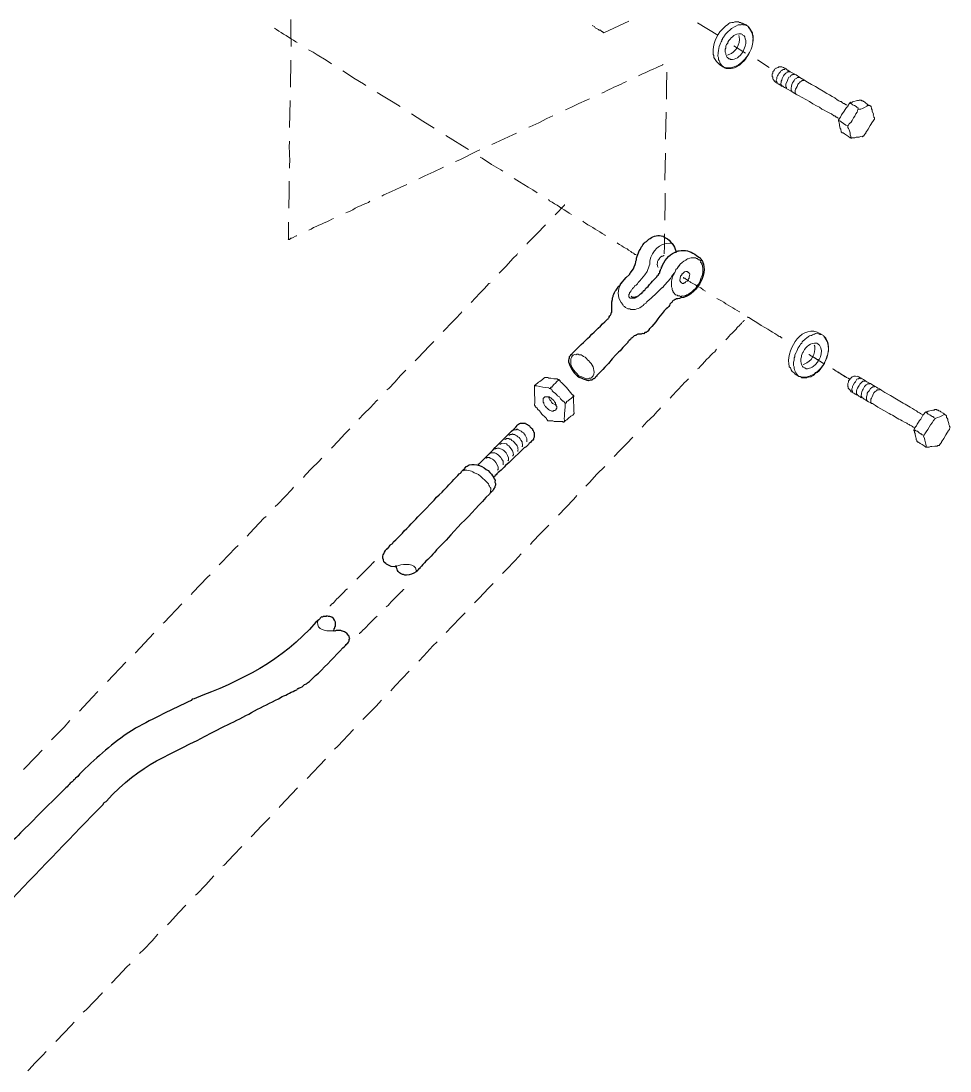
# Model space of a CAD drawing. Extents: x 0 to 563, y 0 to 205.
# Drawn here: x 496.52 to 536.29, y 49.14 to 94.07 of the extents above; entities that cross this region are included whole.
import ezdxf

# ---------------------------------------------------------------- set-up
doc = ezdxf.new("R2010")
doc.units = 0
doc.header["$LTSCALE"] = 0.3
doc.header["$MEASUREMENT"] = 0
doc.layers.add('1', color=1, linetype='CONTINUOUS')

msp = doc.modelspace()

# ---------------------------------------------------------------- linework, layer by layer
at = {"layer": '1', "color": 41, "lineweight": 13}
for points in [[(508.083, 92.977), (508.085, 93.079), (508.068, 93.541), (508.078, 94.131)], [(522.54, 94.06), (521.48, 93.566)], [(525.488, 93.984), (526.351, 93.456)], [(526.868, 93.678), (526.92, 93.728), (526.946, 93.753), (527.101, 93.828), (527.127, 93.853), (527.231, 93.902), (527.359, 93.9), (527.411, 93.925), (527.436, 93.899), (527.513, 93.897), (527.564, 93.871), (527.589, 93.87), (527.64, 93.844), (527.665, 93.818), (527.69, 93.792), (527.716, 93.766)], [(507.455, 93.706), (507.379, 93.758)], [(521.48, 93.566), (521.455, 93.566), (521.455, 93.592), (521.43, 93.592), (521.404, 93.618), (521.379, 93.619), (521.354, 93.645), (521.328, 93.671), (521.277, 93.672), (521.252, 93.698), (521.099, 93.777), (521.075, 93.829), (520.998, 93.856), (520.973, 93.882)], [(527.25, 93.517), (527.352, 93.516), (527.403, 93.489), (527.428, 93.463), (527.479, 93.436), (527.504, 93.385)], [(527.84, 93.558), (527.839, 93.481), (527.864, 93.43), (527.859, 93.148), (527.832, 93.097), (527.83, 92.994)], [(508.343, 93.152), (508.292, 93.178)], [(526.447, 93.07), (526.473, 93.12), (526.5, 93.171), (526.527, 93.222), (526.527, 93.273), (526.553, 93.273), (526.554, 93.324)], [(526.897, 92.421), (526.872, 92.447), (526.821, 92.448), (526.77, 92.5), (526.745, 92.526), (526.721, 92.578), (526.696, 92.629), (526.697, 92.681), (526.672, 92.732), (526.674, 92.86), (526.701, 92.911), (526.702, 92.988), (526.729, 93.065), (526.781, 93.115), (526.782, 93.166)], [(527.036, 93.008), (527.543, 92.692)], [(527.248, 93.44), (527.273, 93.389)], [(509.814, 92.229), (509.586, 92.386), (509.206, 92.624), (509.028, 92.729), (508.825, 92.836)], [(526.814, 92.037), (526.711, 92.039), (526.686, 92.065), (526.635, 92.066), (526.61, 92.092), (526.584, 92.118), (526.534, 92.145), (526.508, 92.171), (526.484, 92.223), (526.458, 92.249), (526.433, 92.275), (526.434, 92.326), (526.409, 92.378), (526.384, 92.404), (526.386, 92.506), (526.361, 92.558), (526.364, 92.712)], [(526.824, 92.627), (526.772, 92.602)], [(527.469, 92.847), (527.442, 92.77), (527.415, 92.719)], [(508.053, 91.233), (508.073, 92.387)], [(523.996, 92.214), (523.995, 92.189), (523.944, 92.164)], [(527.278, 92.183), (527.252, 92.158), (527.2, 92.133), (527.148, 92.109), (527.097, 92.084), (527.071, 92.059)], [(527.513, 92.436), (527.383, 92.31)], [(528.051, 92.401), (528.558, 92.084)], [(511.286, 91.306), (511.185, 91.384), (510.778, 91.622), (510.373, 91.886), (510.297, 91.938)], [(523.013, 91.744), (522.962, 91.719)], [(524.169, 91.852), (524.17, 91.878)], [(529.707, 91.757), (529.453, 91.889), (529.427, 91.915), (529.377, 91.942), (529.351, 91.968), (529.326, 91.968), (529.301, 91.994), (529.275, 92.021), (529.25, 92.021), (529.225, 92.047), (529.199, 92.047), (529.174, 92.074), (529.148, 92.074), (529.097, 92.101), (528.969, 92.103), (528.943, 92.078), (528.917, 92.078), (528.866, 92.053), (528.84, 92.054), (528.814, 92.028), (528.788, 92.003), (528.787, 91.978), (528.735, 91.927), (528.709, 91.902), (528.708, 91.825), (528.682, 91.8), (528.68, 91.697), (528.705, 91.671), (528.704, 91.594), (528.729, 91.568), (528.754, 91.542), (528.779, 91.491), (528.804, 91.464), (528.829, 91.438), (528.88, 91.412), (528.931, 91.385), (528.956, 91.359), (528.982, 91.359), (529.007, 91.333), (529.033, 91.332), (529.058, 91.306), (529.083, 91.28), (529.134, 91.279), (529.16, 91.253), (529.21, 91.227), (529.236, 91.201), (529.337, 91.148)], [(529.224, 91.996), (529.147, 91.997), (529.121, 91.972), (529.095, 91.947), (529.043, 91.922), (529.016, 91.871), (528.964, 91.821), (528.938, 91.77), (528.911, 91.719), (528.885, 91.668), (528.883, 91.591), (528.857, 91.54), (528.856, 91.489), (528.881, 91.463), (528.881, 91.437), (528.906, 91.411)], [(529.427, 91.89), (529.324, 91.891), (529.324, 91.866), (529.272, 91.841), (529.246, 91.816), (529.194, 91.765), (529.168, 91.715), (529.141, 91.664), (529.114, 91.613), (529.088, 91.537), (529.061, 91.486), (529.058, 91.332), (529.084, 91.331), (529.084, 91.306), (529.109, 91.305)], [(529.63, 91.784), (529.553, 91.785), (529.553, 91.759), (529.527, 91.76), (529.476, 91.735), (529.449, 91.684), (529.397, 91.659), (529.371, 91.609), (529.344, 91.558), (529.317, 91.481), (529.264, 91.38), (529.262, 91.251), (529.287, 91.225), (529.287, 91.2), (529.312, 91.199)], [(522.444, 91.472), (522.315, 91.423)], [(530.036, 91.52), (529.959, 91.521), (529.933, 91.496), (529.881, 91.471), (529.855, 91.421), (529.803, 91.396), (529.777, 91.345), (529.75, 91.269)], [(512.758, 90.408), (512.453, 90.593), (512.022, 90.857), (511.768, 91.015)], [(521.488, 91.027), (521.384, 90.977)], [(524.15, 90.724), (524.152, 90.852)], [(529.668, 91.014), (529.667, 90.962), (529.693, 90.962), (529.693, 90.936), (529.718, 90.91)], [(531.864, 90.463), (531.839, 90.489), (531.813, 90.489), (531.763, 90.541), (531.737, 90.542), (531.687, 90.568), (531.661, 90.594), (531.636, 90.621), (531.585, 90.621), (531.534, 90.648), (531.458, 90.701), (531.357, 90.779), (531.255, 90.832), (531.128, 90.911), (531.027, 90.964)], [(508.024, 89.516), (508.044, 90.669)], [(520.867, 90.73), (520.738, 90.681), (520.402, 90.533), (520.092, 90.384), (519.833, 90.26)], [(530.582, 90.434), (530.709, 90.38), (530.81, 90.301), (530.912, 90.248), (531.013, 90.195), (531.115, 90.142), (531.217, 90.089), (531.242, 90.063), (531.293, 90.037), (531.318, 90.011), (531.369, 90.01), (531.394, 89.984), (531.42, 89.957), (531.445, 89.957), (531.47, 89.931), (531.496, 89.931), (531.521, 89.904)], [(531.716, 89.286), (531.664, 89.286), (531.665, 89.312), (531.639, 89.313), (531.64, 89.364), (531.615, 89.39), (531.616, 89.441), (531.591, 89.467), (531.567, 89.596), (531.568, 89.647), (531.543, 89.699), (531.544, 89.725), (531.519, 89.776), (531.52, 89.853), (531.546, 89.853), (531.546, 89.878), (531.573, 89.904), (531.573, 89.929), (531.599, 89.954), (531.625, 89.98), (531.652, 90.056), (531.757, 90.208), (531.81, 90.284), (531.863, 90.36), (531.915, 90.411), (531.915, 90.436), (531.942, 90.487), (531.968, 90.512), (531.994, 90.537), (531.994, 90.563), (532.02, 90.563), (532.046, 90.588), (532.097, 90.587), (532.123, 90.612), (532.329, 90.66), (532.381, 90.659), (532.407, 90.684), (532.509, 90.682), (532.509, 90.657), (532.56, 90.656), (532.585, 90.63), (532.636, 90.603), (532.661, 90.577), (532.763, 90.498), (532.813, 90.472), (532.839, 90.472), (532.864, 90.445), (532.889, 90.419), (532.915, 90.419), (532.915, 90.393), (532.939, 90.342), (532.939, 90.316), (532.964, 90.264), (532.963, 90.213), (533.012, 90.084), (533.011, 90.033), (533.036, 89.981), (533.035, 89.955), (533.06, 89.929), (533.06, 89.878), (533.059, 89.852), (533.033, 89.853), (533.033, 89.827), (533.007, 89.802), (533.006, 89.776), (532.98, 89.751), (532.875, 89.599), (532.796, 89.446), (532.69, 89.294), (532.69, 89.269), (532.664, 89.244), (532.638, 89.218), (532.637, 89.193), (532.611, 89.168), (532.611, 89.142), (532.56, 89.143), (532.533, 89.118), (532.457, 89.119), (532.405, 89.094), (532.277, 89.096), (532.225, 89.072), (532.097, 89.074), (532.071, 89.049), (532.045, 89.049), (532.045, 89.075), (532.02, 89.075)], [(532.839, 90.472), (532.813, 90.446), (532.762, 90.447), (532.736, 90.422), (532.632, 90.373), (532.554, 90.323), (532.477, 90.298), (532.426, 90.299), (532.348, 90.275), (532.321, 90.173), (532.268, 90.097), (532.215, 89.995), (532.163, 89.919), (532.11, 89.817), (532.057, 89.741), (531.979, 89.666), (531.926, 89.564), (531.925, 89.513), (531.95, 89.461), (531.974, 89.409), (531.999, 89.332), (532.023, 89.28), (532.022, 89.203), (532.046, 89.126), (532.045, 89.049)], [(532.375, 90.326), (532.35, 90.352), (532.324, 90.352), (532.299, 90.378), (532.274, 90.404), (532.198, 90.457), (532.121, 90.484), (532.096, 90.51), (532.071, 90.536), (532.045, 90.537), (532.02, 90.563), (531.994, 90.563)], [(514.204, 89.486), (513.721, 89.776), (513.24, 90.092)], [(519.29, 90.013), (519.032, 89.89), (518.695, 89.716), (518.308, 89.543), (518.256, 89.518)], [(524.12, 89.007), (524.14, 90.16)], [(531.571, 89.801), (531.545, 89.801)], [(531.926, 89.564), (531.901, 89.59)], [(515.675, 88.563), (515.421, 88.721), (515.016, 88.984), (514.711, 89.169)], [(517.739, 89.271), (517.584, 89.196), (516.834, 88.85), (516.679, 88.776)], [(508.012, 88.849), (508.013, 88.926)], [(516.162, 88.554), (516.059, 88.505), (515.309, 88.133), (515.128, 88.059)], [(517.147, 87.64), (517.071, 87.692), (516.664, 87.93), (516.259, 88.194), (516.183, 88.246)], [(524.09, 87.263), (524.11, 88.417)], [(508.019, 87.772), (508.022, 87.926)], [(514.611, 87.812), (514.559, 87.787), (514.197, 87.614), (513.809, 87.441), (513.551, 87.317)], [(508.008, 87.105), (508.009, 87.208)], [(518.618, 86.717), (518.441, 86.848), (518.237, 86.954), (517.857, 87.191), (517.628, 87.324)], [(513.033, 87.07), (512.749, 86.946), (512.387, 86.773), (512.051, 86.625), (511.973, 86.575)], [(511.457, 86.353), (511.405, 86.303)], [(524.103, 86.519), (524.106, 86.699)], [(507.989, 86.054), (507.99, 86.105)], [(510.5, 85.882), (510.422, 85.858)], [(519.397, 85.78), (519.449, 85.83)], [(519.788, 86.184), (519.789, 86.209)], [(507.979, 85.439), (507.979, 85.464)], [(509.905, 85.611), (509.828, 85.586)], [(520.597, 85.477), (520.572, 85.503)], [(524.086, 85.545), (524.088, 85.699)], [(508.949, 85.166), (508.845, 85.116)], [(518.927, 85.301), (518.979, 85.351)], [(521.535, 84.871), (521.536, 84.897), (521.409, 84.976)], [(524.074, 84.878), (524.076, 84.955)], [(508.328, 84.869), (508.302, 84.869), (508.147, 84.795), (508.121, 84.77), (508.07, 84.77), (508.018, 84.72), (507.966, 84.721), (507.967, 84.747)], [(518.195, 84.518), (518.196, 84.544)], [(522.855, 84.079), (522.804, 84.08), (522.779, 84.106), (522.753, 84.132), (522.728, 84.132), (522.677, 84.159), (522.627, 84.211), (522.525, 84.264), (522.475, 84.316), (522.398, 84.343), (522.322, 84.396), (522.246, 84.448), (522.144, 84.502), (522.068, 84.554), (522.043, 84.58)], [(524.402, 84.539), (524.351, 84.566), (524.3, 84.567)], [(516.994, 83.283), (517.281, 83.56), (517.595, 83.913), (517.751, 84.065), (517.778, 84.115)], [(524.06, 84.032), (524.034, 84.033), (524.008, 84.008), (523.957, 84.009), (523.904, 83.958), (523.878, 83.933), (523.852, 83.908), (523.826, 83.857), (523.8, 83.832), (523.773, 83.781), (523.772, 83.704), (523.745, 83.653), (523.771, 83.627), (523.77, 83.576), (523.794, 83.524)], [(524.061, 84.109), (524.061, 84.135)], [(523.44, 83.812), (523.438, 83.659)], [(523.33, 83.353), (523.225, 83.201)], [(525.048, 83.349), (525.073, 83.323), (525.099, 83.322), (525.098, 83.296), (525.124, 83.296), (525.124, 83.27), (525.149, 83.244), (525.147, 83.167), (525.121, 83.117), (525.12, 83.065), (525.094, 83.04), (525.093, 83.014), (525.067, 82.964), (525.041, 82.938), (525.015, 82.939), (524.989, 82.914), (524.963, 82.888), (524.937, 82.863), (524.911, 82.864), (524.885, 82.839), (524.834, 82.839), (524.809, 82.865), (524.783, 82.866), (524.784, 82.892), (524.758, 82.892), (524.758, 82.918), (524.733, 82.944), (524.735, 83.072), (524.762, 83.123), (524.762, 83.148), (524.789, 83.174), (524.789, 83.199), (524.815, 83.199), (524.815, 83.25), (524.841, 83.25)], [(515.793, 82.021), (516.159, 82.425), (516.367, 82.627), (516.55, 82.829), (516.602, 82.853)], [(522.244, 82.858), (522.192, 82.808), (522.165, 82.732)], [(522.937, 82.872), (522.91, 82.821), (522.858, 82.771), (522.806, 82.746), (522.806, 82.721), (522.78, 82.721), (522.754, 82.67), (522.702, 82.62), (522.675, 82.569), (522.649, 82.544), (522.623, 82.493), (522.596, 82.468), (522.57, 82.443), (522.57, 82.391), (522.543, 82.366), (522.542, 82.264), (522.567, 82.237), (522.592, 82.211), (522.797, 82.208), (522.849, 82.233), (522.901, 82.257)], [(524.941, 83.068), (524.889, 83.069), (524.89, 83.095), (524.864, 83.095)], [(525.829, 82.514), (525.727, 82.568), (525.626, 82.646), (525.498, 82.7), (525.397, 82.778), (525.194, 82.884), (525.169, 82.911), (525.118, 82.937), (525.093, 82.963)], [(526.514, 82.092), (526.31, 82.198)], [(514.592, 80.785), (514.696, 80.886), (514.905, 81.113), (515.14, 81.34), (515.349, 81.567), (515.401, 81.618)], [(527.3, 81.617), (527.275, 81.618)], [(526.69, 80.422), (526.768, 80.498), (526.821, 80.574), (526.899, 80.65), (526.951, 80.7), (527.134, 80.876), (527.186, 80.952), (527.291, 81.053), (527.317, 81.078), (527.369, 81.129), (527.395, 81.179), (527.447, 81.204), (527.474, 81.255), (527.499, 81.255)], [(530.021, 78.8), (529.945, 78.802), (529.919, 78.828), (529.868, 78.854), (529.843, 78.855), (529.792, 78.881), (529.767, 78.907), (529.742, 78.959), (529.692, 79.011), (529.667, 79.063), (529.667, 79.089), (529.643, 79.14), (529.618, 79.192), (529.619, 79.269), (529.594, 79.321), (529.597, 79.475), (529.624, 79.551), (529.626, 79.654), (529.652, 79.704), (529.654, 79.781), (529.707, 79.883), (529.733, 79.934), (529.76, 80.01), (529.761, 80.036), (529.786, 80.035), (529.787, 80.087), (529.839, 80.137), (529.866, 80.188), (529.892, 80.239), (529.945, 80.289), (529.971, 80.34), (530.023, 80.39), (530.049, 80.416), (530.101, 80.466), (530.153, 80.491), (530.231, 80.566), (530.283, 80.591), (530.335, 80.616), (530.361, 80.615), (530.412, 80.64), (530.464, 80.665), (530.49, 80.664), (530.541, 80.689), (530.67, 80.687), (530.72, 80.66), (530.797, 80.659), (530.822, 80.633), (530.873, 80.606), (530.898, 80.58), (530.924, 80.554)], [(530.746, 80.686), (530.772, 80.66), (530.822, 80.633), (530.873, 80.606), (530.898, 80.58), (530.948, 80.503)], [(513.39, 79.524), (513.521, 79.65), (513.991, 80.155), (514.2, 80.356)], [(526.22, 79.918), (526.298, 80.019)], [(530.482, 80.203), (530.506, 80.151)], [(530.586, 80.278), (530.636, 80.252), (530.662, 80.225), (530.712, 80.199)], [(520.06, 79.614), (520.086, 79.665), (520.087, 79.69), (520.139, 79.741), (520.165, 79.766), (520.216, 79.791), (520.268, 79.79), (520.319, 79.814), (520.371, 79.813), (520.422, 79.787), (520.499, 79.786), (520.549, 79.759), (520.6, 79.707), (520.676, 79.68), (520.727, 79.628), (520.777, 79.576), (520.827, 79.524), (520.878, 79.471)], [(529.934, 79.699), (529.935, 79.751), (529.989, 79.904), (530.015, 79.903), (530.015, 79.929)], [(530.244, 79.797), (530.269, 79.796)], [(530.32, 79.77), (530.32, 79.744), (530.346, 79.744)], [(531.066, 79.859), (531.065, 79.808), (531.038, 79.757)], [(512.189, 78.288), (512.267, 78.338), (512.528, 78.615), (512.764, 78.894), (512.999, 79.12)], [(525.489, 79.186), (525.541, 79.211)], [(530.746, 79.198), (530.616, 79.072), (530.538, 79.022), (530.486, 78.972), (530.408, 78.922), (530.331, 78.898), (530.279, 78.873), (530.124, 78.824), (529.971, 78.827), (529.894, 78.854), (529.817, 78.855), (529.741, 78.908), (529.665, 78.96), (529.615, 79.013), (529.539, 79.065), (529.489, 79.143), (529.464, 79.22), (529.414, 79.273), (529.415, 79.324), (529.39, 79.375), (529.391, 79.401)], [(530.004, 79.262), (529.979, 79.288), (529.954, 79.34)], [(530.057, 79.39), (530.006, 79.365)], [(530.44, 79.28), (530.388, 79.256), (530.337, 79.231), (530.285, 79.206)], [(530.726, 79.506), (530.777, 79.48)], [(530.853, 79.427), (530.929, 79.4)], [(531.259, 79.189), (531.31, 79.163)], [(531.411, 79.084), (531.488, 79.057)], [(519.531, 78.7), (519.557, 78.725)], [(521.021, 78.879), (520.995, 78.854), (520.943, 78.803), (520.917, 78.778), (520.866, 78.779), (520.814, 78.754), (520.712, 78.756), (520.661, 78.783), (520.584, 78.81), (520.533, 78.836), (520.457, 78.863), (520.406, 78.89), (520.305, 78.994), (520.28, 79.02), (520.255, 79.046)], [(524.993, 78.657), (525.097, 78.757)], [(530.512, 78.971), (530.485, 78.921), (530.433, 78.896), (530.382, 78.871), (530.33, 78.846), (530.304, 78.847)], [(531.767, 78.873), (531.792, 78.847)], [(532.177, 78.866), (532.125, 78.841), (532.099, 78.841), (532.073, 78.816), (532.047, 78.791), (532.021, 78.766), (531.995, 78.741), (531.995, 78.715), (531.969, 78.69), (531.942, 78.665), (531.942, 78.613), (531.915, 78.563), (531.913, 78.434), (531.938, 78.408), (531.937, 78.357)], [(531.995, 78.741), (532.02, 78.715)], [(532.457, 78.758), (532.432, 78.784), (532.406, 78.785), (532.38, 78.76), (532.354, 78.76), (532.303, 78.735), (532.25, 78.634), (532.198, 78.583), (532.144, 78.482), (532.118, 78.431), (532.117, 78.38), (532.091, 78.329), (532.089, 78.252), (532.114, 78.226), (532.114, 78.2), (532.139, 78.174)], [(532.66, 78.652), (532.558, 78.654), (532.427, 78.528), (532.401, 78.477), (532.374, 78.426)], [(518.501, 78.461), (518.501, 78.487), (518.527, 78.486)], [(518.501, 78.461), (518.603, 78.459)], [(519.115, 78.373), (519.14, 78.347), (519.191, 78.346), (519.217, 78.32), (519.242, 78.294), (519.267, 78.268), (519.267, 78.243), (519.317, 78.19), (519.393, 78.138), (519.443, 78.086), (519.494, 78.033), (519.57, 77.981), (519.62, 77.903), (519.72, 77.799), (519.746, 77.798), (519.771, 77.772), (519.796, 77.746), (519.822, 77.72), (519.819, 77.592)], [(519.166, 78.347), (519.191, 78.346), (519.192, 78.372), (519.218, 78.397), (519.244, 78.397), (519.27, 78.448)], [(532.063, 78.201), (532.164, 78.148), (532.19, 78.147), (532.19, 78.122), (532.215, 78.121), (532.24, 78.095), (532.266, 78.095), (532.291, 78.069), (532.317, 78.068), (532.368, 78.042), (532.393, 78.016), (532.444, 77.989), (532.469, 77.963)], [(532.864, 78.546), (532.761, 78.548), (532.761, 78.522), (532.709, 78.498), (532.631, 78.422), (532.604, 78.371), (532.578, 78.32), (532.551, 78.269), (532.524, 78.193), (532.498, 78.142), (532.495, 78.014), (532.521, 77.988), (532.52, 77.962), (532.546, 77.962)], [(533.067, 78.414), (532.99, 78.416), (532.937, 78.365), (532.886, 78.341), (532.833, 78.239), (532.781, 78.189), (532.754, 78.138)], [(533.269, 78.283), (533.167, 78.284), (533.166, 78.259), (533.115, 78.234), (533.089, 78.209), (533.036, 78.158), (532.983, 78.057), (532.956, 77.98), (532.93, 77.93), (532.903, 77.879), (532.901, 77.725), (532.926, 77.699), (532.952, 77.698)], [(510.988, 77.026), (511.197, 77.254), (511.484, 77.531), (511.745, 77.808), (511.797, 77.859)], [(519.099, 77.45), (519.049, 77.503), (518.998, 77.529), (518.998, 77.555), (518.973, 77.555), (518.973, 77.581), (518.948, 77.607), (518.923, 77.659), (518.898, 77.685), (518.899, 77.736), (518.874, 77.762), (518.876, 77.916), (518.928, 77.966), (518.954, 77.992), (519.134, 77.988), (519.159, 77.962), (519.21, 77.936), (519.235, 77.91), (519.26, 77.884), (519.311, 77.857), (519.336, 77.831), (519.361, 77.779), (519.411, 77.727), (519.411, 77.676), (519.436, 77.65), (519.435, 77.599), (519.46, 77.572), (519.459, 77.496), (519.433, 77.47), (519.432, 77.445), (519.406, 77.42), (519.38, 77.394), (519.329, 77.395), (519.303, 77.37)], [(519.107, 77.938), (519.133, 77.937), (519.133, 77.912), (519.157, 77.86), (519.208, 77.808), (519.232, 77.756), (519.283, 77.704), (519.385, 77.651), (519.41, 77.625), (519.435, 77.624)], [(524.313, 77.925), (524.392, 78.026)], [(532.293, 78.146), (532.292, 78.094), (532.317, 78.094), (532.317, 78.068), (532.342, 78.068)], [(532.724, 77.882), (532.724, 77.856), (532.749, 77.83)], [(520.199, 77.278), (520.198, 77.252), (520.173, 77.252), (520.172, 77.227), (520.146, 77.202), (520.094, 77.177), (520.068, 77.152), (519.964, 77.076), (519.938, 77.051), (519.886, 77.001), (519.834, 76.976), (519.808, 76.951), (519.808, 76.925), (519.782, 76.926), (519.782, 76.9), (519.731, 76.901), (519.705, 76.927), (519.346, 76.933), (519.296, 76.96), (519.065, 76.964), (519.065, 76.989), (519.04, 77.016), (519.015, 77.042), (519.015, 77.067), (518.99, 77.093), (518.94, 77.145), (518.864, 77.198), (518.813, 77.25), (518.763, 77.328), (518.713, 77.38), (518.638, 77.458), (518.638, 77.484), (518.613, 77.51), (518.587, 77.511), (518.562, 77.537), (518.562, 77.562), (518.537, 77.563), (518.538, 77.614), (518.512, 77.614), (518.512, 77.64)], [(523.112, 76.689), (523.321, 76.916), (523.608, 77.193), (523.739, 77.345), (523.869, 77.471), (523.896, 77.521)], [(532.977, 77.698), (533.104, 77.619), (533.205, 77.54), (533.459, 77.407), (533.688, 77.275)], [(535.098, 77.225), (535.072, 77.251), (535.047, 77.252), (535.047, 77.277), (535.022, 77.278), (534.996, 77.304), (534.971, 77.304)], [(535.175, 77.25), (535.201, 77.275), (535.201, 77.3), (535.227, 77.3), (535.228, 77.326), (535.254, 77.351), (535.331, 77.349), (535.357, 77.375), (535.563, 77.422), (535.614, 77.421), (535.64, 77.447), (535.717, 77.445), (535.742, 77.419), (535.793, 77.418), (535.819, 77.392), (535.869, 77.366), (535.895, 77.34), (535.996, 77.287), (536.047, 77.26), (536.072, 77.234), (536.097, 77.208), (536.123, 77.208), (536.123, 77.182), (536.148, 77.181), (536.147, 77.105), (536.172, 77.078), (536.197, 77.027), (536.196, 76.975), (536.245, 76.846), (536.244, 76.795), (536.269, 76.743), (536.269, 76.718), (536.294, 76.692), (536.293, 76.666), (536.293, 76.64), (536.267, 76.615), (536.266, 76.59), (536.24, 76.564), (536.214, 76.539), (536.214, 76.514), (536.161, 76.438), (536.108, 76.361), (536.029, 76.209), (535.924, 76.057), (535.923, 76.031), (535.871, 75.981), (535.871, 75.955), (535.845, 75.93), (535.844, 75.904), (535.767, 75.906), (535.741, 75.881), (535.639, 75.882), (535.51, 75.859), (535.459, 75.86), (535.407, 75.835), (535.279, 75.837), (535.278, 75.812), (535.279, 75.837), (535.253, 75.838)], [(535.608, 77.088), (535.609, 77.114), (535.583, 77.114), (535.558, 77.14), (535.532, 77.141), (535.481, 77.167), (535.431, 77.22), (535.354, 77.246), (535.279, 77.325), (535.228, 77.326)], [(519.783, 76.977), (519.782, 76.926), (519.756, 76.901)], [(534.247, 76.958), (534.348, 76.905), (534.45, 76.852), (534.475, 76.826), (534.526, 76.799), (534.552, 76.799), (534.577, 76.773), (534.628, 76.746), (534.653, 76.746), (534.679, 76.72), (534.704, 76.719), (534.704, 76.694), (534.729, 76.693), (534.755, 76.667)], [(534.949, 76.048), (534.898, 76.049), (534.898, 76.075), (534.873, 76.075), (534.873, 76.126), (534.848, 76.152), (534.849, 76.204), (534.824, 76.255), (534.801, 76.358), (534.801, 76.41), (534.777, 76.461), (534.778, 76.513), (534.752, 76.539), (534.754, 76.616), (534.779, 76.615), (534.78, 76.641), (534.806, 76.666), (534.806, 76.692), (534.832, 76.717), (534.858, 76.742), (534.885, 76.819), (534.938, 76.895), (534.991, 76.971)], [(536.072, 77.234), (536.047, 77.234)], [(509.812, 75.79), (509.838, 75.815), (510.1, 76.093), (510.387, 76.396), (510.596, 76.623)], [(517.413, 76.351), (517.439, 76.351), (517.465, 76.376), (517.516, 76.375), (517.568, 76.4), (517.593, 76.374), (517.644, 76.373), (517.695, 76.346), (517.746, 76.32), (517.796, 76.268), (517.847, 76.241), (517.897, 76.189), (517.922, 76.137), (517.972, 76.059), (517.971, 76.008), (517.996, 75.956), (517.994, 75.854), (517.969, 75.854)], [(517.596, 76.553), (517.622, 76.553), (517.648, 76.578), (517.725, 76.577), (517.751, 76.602), (517.776, 76.601), (517.802, 76.575), (517.827, 76.575), (517.929, 76.522), (517.979, 76.47), (518.03, 76.443), (518.081, 76.391), (518.105, 76.339), (518.155, 76.261), (518.18, 76.21), (518.177, 76.056)], [(535.159, 76.352), (535.108, 76.353), (535.083, 76.379), (535.058, 76.405), (535.032, 76.406), (534.956, 76.458), (534.906, 76.511), (534.88, 76.511), (534.829, 76.537), (534.804, 76.564), (534.778, 76.564)], [(517.021, 75.948), (517.047, 75.973), (517.073, 75.972), (517.099, 75.998), (517.227, 75.995), (517.304, 75.968), (517.354, 75.916), (517.405, 75.89), (517.455, 75.838)], [(517.23, 76.149), (517.256, 76.174), (517.282, 76.174), (517.308, 76.199), (517.41, 76.197), (517.436, 76.171), (517.487, 76.17), (517.537, 76.118), (517.588, 76.092), (517.739, 75.935), (517.764, 75.884), (517.789, 75.832), (517.787, 75.755), (517.813, 75.729), (517.786, 75.704), (517.786, 75.652)], [(521.911, 75.427), (522.146, 75.68), (522.459, 75.982), (522.72, 76.26)], [(535.255, 75.966), (535.28, 75.889), (535.278, 75.812)], [(516.578, 75.545), (516.605, 75.57), (516.631, 75.595), (516.81, 75.592), (516.861, 75.566), (516.912, 75.539), (516.962, 75.487), (517.063, 75.383), (517.088, 75.331), (517.138, 75.279), (517.163, 75.227), (517.16, 75.073)], [(516.813, 75.746), (516.839, 75.771), (516.89, 75.77), (516.916, 75.796), (516.993, 75.794), (517.146, 75.715), (517.196, 75.688), (517.297, 75.584), (517.322, 75.532), (517.347, 75.48), (517.396, 75.377), (517.394, 75.274), (517.368, 75.249)], [(517.603, 75.502), (517.577, 75.476), (517.577, 75.451)], [(508.611, 74.529), (508.69, 74.63), (508.977, 74.933), (509.264, 75.21), (509.395, 75.361)], [(516.37, 75.343), (516.396, 75.369), (516.447, 75.368), (516.473, 75.393), (516.576, 75.391), (516.601, 75.365), (516.703, 75.312), (516.753, 75.286), (516.804, 75.233), (516.854, 75.181), (516.904, 75.078), (516.953, 74.974), (516.951, 74.872), (516.925, 74.847)], [(515.463, 74.821), (515.489, 74.846), (515.515, 74.845)], [(516.101, 74.656), (516.203, 74.577), (516.303, 74.473), (516.354, 74.446), (516.455, 74.342), (516.48, 74.316), (516.531, 74.264), (516.555, 74.212), (516.58, 74.16), (516.605, 74.108), (516.63, 74.082), (516.627, 73.903), (516.601, 73.878)], [(520.709, 74.166), (520.866, 74.317), (521.179, 74.67), (521.519, 74.998)], [(507.41, 73.293), (507.514, 73.394), (508.115, 74.024), (508.194, 74.126)], [(519.534, 72.929), (519.847, 73.257), (520.187, 73.611), (520.317, 73.762)], [(506.208, 72.031), (506.313, 72.158), (506.914, 72.788), (507.018, 72.864)], [(518.332, 71.668), (518.411, 71.769), (518.776, 72.148), (519.116, 72.501)], [(505.007, 70.795), (505.112, 70.896), (505.712, 71.527), (505.817, 71.628)], [(517.131, 70.432), (517.288, 70.583), (517.679, 70.987), (517.941, 71.264)], [(512.597, 70.741), (512.7, 70.765)], [(513.441, 70.573), (513.465, 70.521)], [(503.806, 69.534), (503.884, 69.61), (504.511, 70.266), (504.615, 70.366)], [(512.81, 69.661), (512.835, 69.66), (512.836, 69.686), (512.862, 69.711), (512.887, 69.71), (512.888, 69.736), (512.913, 69.736), (512.914, 69.761)], [(515.93, 69.171), (516.138, 69.372), (516.531, 69.801), (516.739, 70.003)], [(502.605, 68.298), (502.657, 68.323), (503.414, 69.13)], [(512.157, 69.005), (512.235, 69.055)], [(514.728, 67.909), (514.963, 68.161), (515.355, 68.565), (515.538, 68.741)], [(509.223, 68.389), (509.222, 68.338)], [(511.687, 68.526), (511.765, 68.601)], [(501.403, 67.037), (501.429, 67.036), (502.213, 67.869)], [(509.805, 67.969), (509.882, 67.967)], [(511.009, 67.845), (511.009, 67.871), (511.035, 67.87), (511.061, 67.896), (511.061, 67.921), (511.087, 67.921)], [(513.553, 66.673), (513.762, 66.9), (514.154, 67.329), (514.337, 67.506)], [(500.228, 65.8), (501.012, 66.633)], [(512.351, 65.411), (512.534, 65.613), (513.135, 66.244)], [(499.027, 64.539), (499.575, 65.119), (499.81, 65.372)], [(511.15, 64.175), (511.725, 64.755), (511.96, 65.008)], [(497.825, 63.303), (498.374, 63.858), (498.609, 64.136)], [(509.949, 62.914), (510.079, 63.04), (510.758, 63.746)], [(496.624, 62.042), (497.172, 62.596), (497.433, 62.874)], [(508.773, 61.652), (509.557, 62.485)], [(507.572, 60.416), (507.624, 60.467), (508.356, 61.249)], [(506.371, 59.155), (506.423, 59.205), (506.815, 59.634), (507.18, 59.987)], [(505.169, 57.919), (505.221, 57.944), (505.613, 58.373), (505.979, 58.751)], [(503.994, 56.657), (504.046, 56.707), (504.437, 57.111), (504.777, 57.49)], [(502.792, 55.395), (502.897, 55.496), (503.263, 55.9), (503.576, 56.228)], [(501.591, 54.16), (501.774, 54.336), (502.139, 54.714), (502.375, 54.992)], [(500.39, 52.898), (500.677, 53.201), (501.043, 53.579), (501.199, 53.73)], [(499.189, 51.662), (499.319, 51.763), (499.998, 52.469), (499.998, 52.495)], [(498.013, 50.4), (498.039, 50.426), (498.666, 51.081), (498.797, 51.233)], [(496.811, 49.139), (496.864, 49.189), (497.125, 49.492), (497.438, 49.795), (497.595, 49.972)]]:
    msp.add_lwpolyline(points, dxfattribs=at)
for points in [[(526.181, 92.51), (526.182, 92.587), (526.157, 92.639), (526.158, 92.69, -0.199527), (526.535, 93.709), (526.691, 93.86), (526.769, 93.91), (526.795, 93.935), (526.821, 93.961), (526.873, 93.985), (526.899, 93.985), (526.95, 94.01), (527.027, 94.008), (527.079, 94.033), (527.233, 94.03), (527.284, 94.004), (527.335, 94.003), (527.36, 93.977), (527.411, 93.976), (527.462, 93.95), (527.564, 93.897), (527.589, 93.87), (527.64, 93.844), (527.665, 93.792), (527.715, 93.74)], [(529.859, 91.651), (529.756, 91.653), (529.73, 91.628), (529.704, 91.603), (529.652, 91.578), (529.626, 91.527), (529.599, 91.476), (529.547, 91.426, 0.101187), (529.491, 91.119), (529.49, 91.094), (529.515, 91.067)], [(520.089, 85.794), (519.988, 85.847, 0.016001), (519.151, 86.374), (519.1, 86.426)], [(522.28, 81.935), (522.304, 81.883), (522.355, 81.856), (522.405, 81.804), (522.507, 81.751), (522.584, 81.75), (522.635, 81.723), (522.814, 81.72), (522.892, 81.745), (522.943, 81.769), (523.021, 81.794), (523.073, 81.844), (523.151, 81.894), (523.203, 81.944), (523.281, 81.994), (523.281, 82.02), (523.307, 82.045), (523.333, 82.045), (523.333, 82.07, 0.019943), (523.959, 82.649), (523.984, 82.649), (523.985, 82.675), (524.011, 82.674), (524.063, 82.75), (524.115, 82.801), (524.168, 82.877), (524.22, 82.927), (524.325, 83.053), (524.404, 83.18), (524.509, 83.307), (524.536, 83.383), (524.562, 83.434), (524.614, 83.484), (524.641, 83.535), (524.693, 83.586), (524.719, 83.611)], [(527.63, 81.406), (527.655, 81.38), (527.681, 81.38, -0.017541), (528.214, 81.037), (528.366, 80.958), (528.493, 80.878), (528.62, 80.799), (528.696, 80.747), (528.798, 80.694), (528.874, 80.641), (528.924, 80.615), (528.95, 80.588), (529, 80.562), (529.026, 80.561), (529.051, 80.535), (529.076, 80.509), (529.102, 80.509)], [(518.943, 78.812), (518.969, 78.812), (519.071, 78.81), (519.122, 78.784), (519.199, 78.782), (519.327, 78.754), (519.48, 78.752), (519.506, 78.726), (519.557, 78.725), (519.582, 78.699), (519.607, 78.673), (519.607, 78.647, -0.037158), (520.11, 78.1), (520.136, 78.074), (520.161, 78.073), (520.161, 78.048), (520.186, 78.047), (520.186, 78.022), (520.16, 78.022), (520.16, 77.996), (520.108, 77.946), (520.082, 77.921), (520.004, 77.871), (519.952, 77.82), (519.9, 77.796), (519.874, 77.77), (519.873, 77.745), (519.847, 77.72), (519.822, 77.72)], [(534.768, 77.436), (534.692, 77.489), (534.59, 77.542, -0.017371), (534.006, 77.885), (533.753, 78.043), (533.498, 78.176), (533.372, 78.255), (533.27, 78.334)]]:
    msp.add_lwpolyline(points, format="xyb", dxfattribs=at)
at = {"layer": '1', "color": 41, "lineweight": 25}
for points in [[(521.601, 81.28), (521.627, 81.305), (521.654, 81.33), (521.68, 81.355), (521.706, 81.38), (521.706, 81.406), (521.733, 81.457), (521.759, 81.482), (521.785, 81.533), (521.786, 81.584), (521.812, 81.609), (521.82, 82.045), (521.847, 82.147), (521.849, 82.224), (521.875, 82.275), (521.876, 82.326), (521.902, 82.377), (521.929, 82.454), (521.956, 82.504), (522.008, 82.555), (522.061, 82.631), (522.088, 82.707), (522.166, 82.757), (522.166, 82.783), (522.192, 82.782), (522.192, 82.808), (522.428, 83.086), (522.558, 83.212), (522.584, 83.237), (522.585, 83.263), (522.611, 83.288), (522.689, 83.389), (522.742, 83.465), (522.769, 83.542), (522.822, 83.644), (522.823, 83.695), (522.849, 83.746), (522.85, 83.797), (522.877, 83.848), (522.878, 83.925), (522.905, 84.001), (522.932, 84.078), (522.959, 84.154), (522.986, 84.231), (523.039, 84.307), (523.066, 84.383), (523.118, 84.433), (523.144, 84.484), (523.197, 84.56), (523.249, 84.611), (523.301, 84.635), (523.405, 84.736), (523.457, 84.761)], [(523.997, 84.854), (524.023, 84.854), (524.048, 84.828)], [(524.526, 84.306), (524.55, 84.229), (524.549, 84.152)], [(524.653, 84.227), (524.704, 84.226), (524.781, 84.251)], [(525.444, 84.034), (525.546, 83.955), (525.597, 83.929), (525.596, 83.903), (525.622, 83.903), (525.672, 83.825), (525.696, 83.773)], [(523.736, 83.115), (523.763, 83.166), (523.814, 83.19), (523.815, 83.216), (523.841, 83.267), (523.867, 83.292), (523.868, 83.343), (523.895, 83.394), (523.895, 83.42), (523.922, 83.471), (523.948, 83.496), (523.949, 83.547), (523.974, 83.547), (523.975, 83.598)], [(523.109, 82.433), (523.135, 82.484), (523.161, 82.484), (523.161, 82.509), (523.187, 82.534), (523.213, 82.534), (523.239, 82.559), (523.24, 82.585), (523.266, 82.636), (523.318, 82.66), (523.37, 82.711), (523.423, 82.787), (523.501, 82.862)], [(522.645, 82.287), (522.67, 82.261)], [(524.772, 82.225), (524.72, 82.2), (524.643, 82.176), (524.566, 82.177), (524.54, 82.152), (524.514, 82.153), (524.488, 82.127), (524.437, 82.103), (524.411, 82.077), (524.384, 82.027), (524.358, 82.001), (524.332, 81.976), (524.306, 81.951), (524.279, 81.9), (524.253, 81.849), (524.201, 81.799), (524.148, 81.749)], [(523.442, 80.914), (523.415, 80.889), (523.415, 80.838), (523.389, 80.838), (523.337, 80.788), (523.311, 80.763), (523.285, 80.738), (523.233, 80.739), (523.181, 80.688), (523.13, 80.689), (523.078, 80.664), (522.924, 80.667), (522.873, 80.642), (522.847, 80.617), (522.821, 80.617), (522.769, 80.593), (522.743, 80.567), (522.717, 80.542), (522.691, 80.517), (522.639, 80.492), (522.613, 80.442), (522.561, 80.391), (522.534, 80.366), (522.508, 80.341), (522.508, 80.315)], [(520.01, 79.717), (520.036, 79.742), (520.062, 79.768), (520.063, 79.793), (520.088, 79.793), (520.089, 79.818), (520.114, 79.818), (520.115, 79.844), (520.141, 79.869)], [(521.986, 79.786), (521.829, 79.609), (521.672, 79.406), (521.593, 79.331), (521.515, 79.255), (521.436, 79.154), (521.358, 79.078), (521.306, 79.028), (521.228, 78.952), (521.202, 78.927), (521.176, 78.902), (521.175, 78.876), (521.149, 78.851), (521.123, 78.826), (521.097, 78.826), (521.097, 78.801), (521.071, 78.776), (521.045, 78.75), (521.019, 78.751), (520.967, 78.7), (520.89, 78.702), (520.813, 78.677), (520.761, 78.678)], [(518.037, 76.853), (518.114, 76.852), (518.139, 76.826), (518.19, 76.799), (518.216, 76.799), (518.241, 76.773), (518.292, 76.746), (518.317, 76.695), (518.342, 76.669), (518.367, 76.642), (518.418, 76.616), (518.417, 76.565), (518.442, 76.539), (518.467, 76.487), (518.492, 76.461), (518.488, 76.256), (518.462, 76.205), (518.461, 76.179), (518.435, 76.128), (518.383, 76.104), (518.383, 76.078), (518.357, 76.078), (518.331, 76.028), (518.279, 76.003), (518.252, 75.952), (518.2, 75.902), (518.148, 75.851), (518.07, 75.801), (517.418, 75.171), (517.262, 75.046), (517.21, 74.97), (517.079, 74.844), (517.001, 74.794), (516.949, 74.744), (516.897, 74.693), (516.871, 74.642), (516.819, 74.618), (516.792, 74.567), (516.767, 74.567), (516.766, 74.542), (516.741, 74.542)], [(517.727, 76.705), (517.727, 76.73), (517.753, 76.73), (517.753, 76.756), (517.779, 76.781)], [(516.083, 75.066), (516.109, 75.092), (516.109, 75.117), (516.135, 75.117)], [(516.439, 74.881), (516.515, 74.828), (516.59, 74.75), (516.666, 74.672)], [(516.815, 74.413), (516.814, 74.336), (516.839, 74.284), (516.837, 74.207), (516.811, 74.156), (516.81, 74.105), (516.784, 74.08), (516.757, 74.029), (516.731, 74.004), (516.705, 73.953), (516.679, 73.953), (516.679, 73.928), (516.653, 73.928), (516.653, 73.902), (516.627, 73.877), (516.601, 73.878), (516.6, 73.852), (516.574, 73.827)], [(515.373, 72.565), (514.929, 72.086), (514.72, 71.859), (514.615, 71.732)], [(512.122, 71.416), (512.148, 71.441), (512.174, 71.467), (512.2, 71.466), (512.2, 71.492), (512.252, 71.542), (512.278, 71.567), (512.279, 71.593), (512.304, 71.593), (512.331, 71.643), (512.357, 71.669), (512.409, 71.693), (512.435, 71.719), (512.461, 71.769), (512.487, 71.795), (512.566, 71.87), (512.748, 72.047), (512.852, 72.147), (512.931, 72.249)], [(514.014, 71.101), (513.936, 71.026), (513.858, 70.95)], [(513.027, 70.349), (512.95, 70.35), (512.899, 70.377), (512.848, 70.378), (512.822, 70.404), (512.771, 70.431), (512.721, 70.457), (512.695, 70.483), (512.67, 70.509), (512.646, 70.561), (512.621, 70.613), (512.596, 70.664), (512.597, 70.741), (512.572, 70.742), (512.52, 70.717), (512.366, 70.72), (512.163, 70.826), (512.138, 70.852), (512.087, 70.904), (512.062, 70.93)], [(513.596, 70.673), (513.596, 70.647), (513.57, 70.622), (513.544, 70.622), (513.544, 70.597), (513.518, 70.571), (513.492, 70.572), (513.492, 70.546), (513.439, 70.496)], [(509.739, 68.585), (509.688, 68.586), (509.611, 68.613), (509.585, 68.588), (509.457, 68.59), (509.431, 68.565), (509.38, 68.566), (509.275, 68.439), (509.145, 68.339)], [(510.306, 67.242), (510.358, 67.292), (510.41, 67.343), (510.437, 67.393), (510.488, 67.418), (510.489, 67.444), (510.514, 67.443), (510.541, 67.494), (510.567, 67.545), (510.568, 67.596), (510.595, 67.647), (510.57, 67.699), (510.571, 67.75), (510.546, 67.776), (510.495, 67.828), (510.471, 67.88), (510.42, 67.907), (510.369, 67.933), (510.293, 67.96), (510.267, 67.961), (510.216, 67.987), (510.011, 67.991), (509.959, 67.966), (509.882, 67.967), (509.908, 67.992), (509.935, 68.043), (509.935, 68.069), (509.961, 68.094), (509.962, 68.145), (509.988, 68.171), (509.992, 68.35)], [(508.326, 65.455), (508.352, 65.48), (508.378, 65.506), (508.404, 65.505), (508.43, 65.53), (508.455, 65.53), (508.481, 65.555), (508.559, 65.579), (508.611, 65.63), (508.663, 65.68), (508.741, 65.705), (508.793, 65.755), (508.87, 65.805), (509.131, 66.057), (509.261, 66.157)], [(507.55, 65.058), (507.705, 65.158)], [(504.704, 63.62), (504.911, 63.719), (505.092, 63.819), (505.506, 64.017)], [(499.031, 61.846), (498.953, 61.745), (498.849, 61.67), (498.822, 61.619), (498.797, 61.619), (498.796, 61.594), (498.77, 61.594), (498.77, 61.568), (498.718, 61.518)]]:
    msp.add_lwpolyline(points, dxfattribs=at)
at = {"layer": '1', "color": 41, "lineweight": 13}
for points in [[(525.083, 83.887), (525.057, 83.887), (525.006, 83.862), (524.979, 83.837), (524.902, 83.787), (524.824, 83.737), (524.746, 83.662), (524.667, 83.56), (524.614, 83.484), (524.562, 83.434), (524.562, 83.408), (524.536, 83.383), (524.535, 83.357), (524.482, 83.256), (524.535, 83.357), (524.536, 83.383), (524.562, 83.408), (524.562, 83.434), (524.614, 83.484), (524.667, 83.56), (524.746, 83.662), (524.824, 83.737), (524.902, 83.787), (524.979, 83.837), (525.006, 83.862), (525.057, 83.887)], [(525.493, 83.879), (525.468, 83.906), (525.442, 83.906), (525.391, 83.932), (525.366, 83.933), (525.391, 83.932), (525.442, 83.906), (525.468, 83.906), (525.493, 83.879), (525.544, 83.853), (525.57, 83.852), (525.62, 83.8), (525.619, 83.749), (525.644, 83.723), (525.669, 83.697), (525.669, 83.646), (525.694, 83.62), (525.692, 83.543), (525.717, 83.491), (525.692, 83.543), (525.694, 83.62), (525.669, 83.646), (525.669, 83.697), (525.644, 83.723), (525.619, 83.749), (525.62, 83.8), (525.57, 83.852), (525.544, 83.853)], [(524.37, 82.719), (524.37, 82.694), (524.395, 82.642), (524.393, 82.565), (524.418, 82.539), (524.443, 82.487), (524.443, 82.461), (524.468, 82.435), (524.493, 82.409), (524.518, 82.383), (524.544, 82.357), (524.594, 82.331), (524.62, 82.33), (524.645, 82.304), (524.722, 82.303), (524.747, 82.277), (524.799, 82.276), (524.825, 82.301), (524.902, 82.3), (524.953, 82.324), (525.005, 82.324), (525.031, 82.349), (525.082, 82.373), (525.108, 82.399), (525.16, 82.423), (525.238, 82.473), (525.316, 82.549), (525.394, 82.625), (525.447, 82.701), (525.526, 82.802), (525.579, 82.903), (525.526, 82.802), (525.447, 82.701), (525.394, 82.625), (525.316, 82.549), (525.238, 82.473), (525.16, 82.423), (525.108, 82.399), (525.082, 82.373), (525.031, 82.349), (525.005, 82.324), (524.953, 82.324), (524.902, 82.3), (524.825, 82.301), (524.799, 82.276), (524.747, 82.277), (524.722, 82.303), (524.645, 82.304), (524.62, 82.33), (524.594, 82.331), (524.544, 82.357), (524.518, 82.383), (524.493, 82.409), (524.468, 82.435), (524.443, 82.461), (524.443, 82.487), (524.418, 82.539), (524.393, 82.565), (524.395, 82.642), (524.37, 82.694)], [(511.652, 70.937), (511.626, 70.938), (511.626, 70.912), (511.6, 70.887), (511.574, 70.887), (511.574, 70.862), (511.574, 70.887), (511.6, 70.887), (511.626, 70.912), (511.626, 70.938)], [(510.973, 70.256), (510.895, 70.181)], [(510.503, 69.777), (510.426, 69.727), (510.347, 69.626), (510.19, 69.475), (510.112, 69.399), (510.034, 69.324), (509.982, 69.273), (509.929, 69.197), (509.877, 69.147), (509.851, 69.147), (509.799, 69.097), (509.799, 69.071), (509.773, 69.072), (509.773, 69.046), (509.747, 69.047), (509.773, 69.046), (509.773, 69.072), (509.799, 69.071), (509.799, 69.097), (509.851, 69.147), (509.877, 69.147), (509.929, 69.197), (509.982, 69.273), (510.034, 69.324), (510.112, 69.399), (510.19, 69.475), (510.347, 69.626), (510.426, 69.727)]]:
    msp.add_lwpolyline(points, close=True, dxfattribs=at)
at = {"layer": '1', "color": 41, "lineweight": 25}
for points in [[(513.714, 73.056), (514.21, 73.56), (514.315, 73.686), (514.42, 73.787), (514.55, 73.913, 0.003821), (515.125, 74.519), (515.229, 74.619), (515.281, 74.696), (515.333, 74.72), (515.359, 74.745), (515.386, 74.796), (515.412, 74.821), (515.464, 74.872), (515.516, 74.922), (515.542, 74.947), (515.543, 74.973), (515.568, 74.973), (515.569, 74.998), (515.594, 74.998), (515.621, 75.023)], [(503.934, 65.07), (503.882, 65.045), (503.857, 65.045), (503.804, 64.995, 0.014891), (501.424, 63.805), (501.321, 63.73), (501.062, 63.58)], [(498.353, 61.165), (498.222, 61.039, 0.002023), (497.205, 60.031), (497.048, 59.854), (496.5, 59.325, -0.002508), (494.856, 57.687), (494.83, 57.662), (494.83, 57.636), (494.804, 57.636), (494.778, 57.611)], [(495.548, 56.187), (495.6, 56.212), (495.652, 56.237), (495.703, 56.236), (495.729, 56.261), (495.884, 56.335), (495.988, 56.411), (496.118, 56.485), (496.143, 56.485), (496.144, 56.511, -0.001271), (500.035, 60.546), (500.035, 60.572), (500.061, 60.572), (500.087, 60.623), (500.165, 60.672)]]:
    msp.add_lwpolyline(points, format="xyb", dxfattribs=at)
at = {"layer": '1', "color": 41, "lineweight": 13}
msp.add_lwpolyline([(510.973, 70.256, 0.004253), (511.574, 70.862, -0.004253)], format="xyb", close=True, dxfattribs=at)
at = {"layer": '1', "color": 41, "lineweight": 25}
msp.add_arc((520.993, 79.684), 1.037, 192.3836, 237.1439, dxfattribs=at)
at = {"layer": '1', "color": 41, "lineweight": 13}
for centre, radius, start, end in [((531.285, 76.612), 2.482, 54.2118, 65.0924), ((545.044, 70.343), 11.542, 144.4019, 148.9229)]:
    msp.add_arc(centre, radius, start, end, dxfattribs=at)
for points in [[(508.292, 93.178), (508.019, 93.354), (507.719, 93.525), (507.455, 93.706)], [(526.554, 93.324), (526.7, 93.495), (526.652, 93.508), (526.868, 93.678)], [(526.782, 93.166), (526.917, 93.335), (527.013, 93.494), (527.25, 93.517)], [(527.715, 93.74), (528.011, 93.324), (527.817, 92.778), (527.513, 92.436)], [(527.716, 93.766), (527.736, 93.711), (527.82, 93.613), (527.84, 93.558)], [(526.364, 92.712), (526.41, 92.824), (526.392, 92.956), (526.447, 93.07)], [(527.273, 93.389), (527.307, 93.075), (527.139, 92.723), (526.824, 92.627)], [(527.504, 93.385), (527.586, 93.146), (527.567, 93.074), (527.469, 92.847)], [(527.415, 92.719), (527.301, 92.548), (527.11, 92.398), (526.897, 92.421)], [(527.83, 92.994), (527.674, 92.622), (527.593, 92.434), (527.278, 92.183)], [(523.944, 92.164), (523.629, 92.029), (523.315, 91.9), (523.013, 91.744)], [(527.383, 92.31), (526.966, 91.919), (526.441, 91.982), (526.181, 92.51)], [(524.152, 90.852), (524.158, 91.186), (524.163, 91.519), (524.169, 91.852)], [(527.071, 92.059), (526.936, 92.062), (527.039, 92.019), (526.814, 92.037)], [(531.027, 90.964), (530.588, 91.23), (530.136, 91.477), (529.707, 91.757)], [(522.315, 91.423), (522.054, 91.275), (521.766, 91.186), (521.488, 91.027)], [(529.75, 91.269), (529.679, 91.114), (529.664, 91.176), (529.668, 91.014)], [(529.337, 91.148), (529.752, 90.91), (530.17, 90.684), (530.582, 90.434)], [(531.901, 89.59), (531.852, 89.591), (531.628, 89.758), (531.571, 89.801)], [(532.02, 89.075), (531.949, 89.147), (531.787, 89.214), (531.716, 89.286)], [(508.022, 87.926), (508.047, 88.272), (507.986, 88.5), (508.012, 88.849)], [(507.99, 86.105), (507.996, 86.439), (508.002, 86.772), (508.008, 87.105)], [(511.405, 86.303), (511.085, 86.209), (510.8, 86.023), (510.5, 85.882)], [(524.088, 85.699), (524.093, 85.972), (524.098, 86.246), (524.103, 86.519)], [(519.449, 85.83), (519.554, 85.953), (519.67, 86.068), (519.788, 86.184)], [(507.967, 84.747), (507.971, 84.977), (507.975, 85.208), (507.979, 85.439)], [(509.828, 85.586), (509.568, 85.417), (509.207, 85.338), (508.949, 85.166)], [(521.409, 84.976), (521.146, 85.152), (520.852, 85.306), (520.597, 85.477)], [(518.196, 84.544), (518.431, 84.805), (518.7, 85.034), (518.927, 85.301)], [(524.3, 84.567), (523.849, 84.572), (523.544, 84.219), (523.44, 83.812)], [(524.061, 84.135), (524.066, 84.383), (524.07, 84.631), (524.074, 84.878)], [(523.438, 83.659), (523.398, 83.578), (523.369, 83.444), (523.33, 83.353)], [(525.083, 83.887), (525.175, 83.927), (525.26, 83.943), (525.366, 83.933)], [(525.083, 83.887), (525.175, 83.927), (525.26, 83.943), (525.366, 83.933)], [(523.225, 83.201), (523.144, 83.092), (523.039, 82.96), (522.937, 82.872)], [(524.37, 82.719), (524.369, 82.918), (524.375, 83.074), (524.482, 83.256)], [(524.37, 82.719), (524.369, 82.918), (524.375, 83.074), (524.482, 83.256)], [(524.841, 83.25), (524.899, 83.311), (524.96, 83.364), (525.048, 83.349)], [(525.717, 83.491), (525.729, 83.188), (525.652, 83.154), (525.579, 82.903)], [(525.717, 83.491), (525.729, 83.188), (525.652, 83.154), (525.579, 82.903)], [(522.165, 82.732), (522.029, 82.446), (522.086, 82.176), (522.28, 81.935)], [(525.093, 82.963), (525.037, 83.002), (524.983, 83.014), (524.941, 83.068)], [(527.275, 81.618), (527.027, 81.789), (526.762, 81.923), (526.514, 82.092)], [(529.391, 79.401), (529.314, 80.093), (529.989, 81.138), (530.746, 80.686)], [(530.948, 80.503), (531.241, 80.142), (531.037, 79.497), (530.746, 79.198)], [(530.924, 80.554), (531.082, 80.42), (531.141, 80.048), (531.066, 79.859)], [(530.015, 79.929), (530.158, 80.148), (530.307, 80.313), (530.586, 80.278)], [(530.506, 80.151), (530.541, 79.838), (530.371, 79.486), (530.057, 79.39)], [(530.712, 80.199), (530.9, 79.894), (530.7, 79.476), (530.44, 79.28)], [(520.255, 79.046), (520.077, 79.268), (520.04, 79.343), (520.06, 79.614)], [(525.541, 79.211), (525.723, 79.416), (526.014, 79.753), (526.22, 79.918)], [(529.954, 79.34), (529.914, 79.451), (529.874, 79.583), (529.934, 79.699)], [(530.269, 79.796), (530.381, 79.685), (530.627, 79.615), (530.726, 79.506)], [(530.346, 79.744), (530.52, 79.645), (530.682, 79.528), (530.853, 79.427)], [(531.038, 79.757), (530.994, 79.507), (530.745, 79.068), (530.512, 78.971)], [(520.878, 79.471), (521.026, 79.303), (521.105, 79.094), (521.021, 78.879)], [(530.285, 79.206), (530.134, 79.133), (530.12, 79.217), (530.004, 79.262)], [(531.31, 79.163), (531.446, 79.045), (531.621, 78.984), (531.767, 78.873)], [(518.527, 78.486), (518.657, 78.604), (518.813, 78.694), (518.943, 78.812)], [(519.27, 78.448), (519.357, 78.532), (519.444, 78.616), (519.531, 78.7)], [(524.392, 78.026), (524.603, 78.226), (524.781, 78.457), (524.993, 78.657)], [(530.304, 78.847), (530.214, 78.812), (530.121, 78.788), (530.021, 78.8)], [(531.488, 79.057), (531.654, 78.932), (531.825, 78.849), (531.995, 78.741)], [(532.331, 78.863), (532.279, 78.864), (532.228, 78.865), (532.177, 78.866)], [(533.27, 78.334), (533.104, 78.395), (532.943, 78.541), (532.737, 78.625)], [(518.512, 77.64), (518.53, 77.941), (518.499, 78.184), (518.501, 78.461)], [(518.603, 78.459), (518.763, 78.398), (518.947, 78.396), (519.115, 78.373)], [(531.937, 78.357), (532.038, 78.268), (532.002, 78.264), (532.063, 78.201)], [(532.374, 78.426), (532.313, 78.309), (532.286, 78.282), (532.293, 78.146)], [(520.186, 78.022), (520.169, 77.733), (520.193, 77.541), (520.199, 77.278)], [(532.469, 77.963), (532.614, 77.933), (532.691, 77.798), (532.977, 77.698)], [(532.754, 78.138), (532.755, 78.022), (532.715, 78.058), (532.724, 77.882)], [(519.303, 77.37), (519.221, 77.361), (519.165, 77.417), (519.099, 77.45)], [(519.819, 77.592), (519.814, 77.38), (519.774, 77.221), (519.783, 76.977)], [(534.971, 77.304), (534.855, 77.357), (534.937, 77.363), (534.768, 77.436)], [(533.688, 77.275), (533.879, 77.175), (534.053, 77.056), (534.247, 76.958)], [(534.991, 76.971), (535.055, 77.037), (535.127, 77.203), (535.175, 77.25)], [(536.047, 77.234), (535.901, 77.131), (535.814, 77.13), (535.659, 77.062)], [(535.253, 75.838), (535.183, 75.909), (535.02, 75.977), (534.949, 76.048)], [(535.159, 76.301), (535.225, 76.133), (535.221, 76.141), (535.255, 75.966)], [(517.455, 75.838), (517.511, 75.733), (517.624, 75.634), (517.603, 75.502)], [(515.515, 74.845), (515.813, 74.862), (515.801, 74.773), (516.101, 74.656)], [(512.7, 70.765), (512.889, 70.849), (513.427, 70.861), (513.441, 70.573)], [(512.235, 69.055), (512.397, 69.258), (512.631, 69.462), (512.81, 69.661)], [(509.222, 68.338), (509.179, 68.021), (509.575, 67.953), (509.805, 67.969)], [(511.087, 67.921), (511.293, 68.125), (511.461, 68.324), (511.687, 68.526)]]:
    msp.add_open_spline(points, degree=3, dxfattribs=at)
at = {"layer": '1', "color": 41, "lineweight": 25}
for points in [[(523.457, 84.761), (523.605, 84.866), (523.816, 84.93), (523.997, 84.854)], [(524.048, 84.828), (524.237, 84.753), (524.459, 84.514), (524.526, 84.306)], [(523.975, 83.598), (524.148, 83.925), (524.293, 84.11), (524.653, 84.227)], [(524.781, 84.251), (525.034, 84.271), (525.242, 84.183), (525.444, 84.034)], [(525.696, 83.773), (525.964, 83.22), (525.383, 82.255), (524.772, 82.225)], [(523.501, 82.862), (523.558, 82.964), (523.658, 83.031), (523.736, 83.115)], [(522.67, 82.261), (522.9, 82.237), (522.93, 82.302), (523.109, 82.433)], [(524.148, 81.749), (523.904, 81.535), (523.656, 81.089), (523.442, 80.914)], [(520.141, 79.869), (520.628, 80.339), (521.115, 80.809), (521.601, 81.28)], [(522.508, 80.315), (522.288, 80.135), (522.154, 79.907), (521.986, 79.786)], [(519.98, 79.461), (519.967, 79.63), (520.015, 79.612), (520.01, 79.717)], [(520.761, 78.678), (520.671, 78.724), (520.532, 78.768), (520.43, 78.812)], [(517.779, 76.781), (517.93, 76.891), (517.864, 76.849), (518.037, 76.853)], [(516.135, 75.117), (516.662, 75.641), (517.191, 76.197), (517.727, 76.705)], [(515.621, 75.023), (515.855, 75.186), (516.234, 75.058), (516.439, 74.881)], [(516.666, 74.672), (516.71, 74.581), (516.78, 74.509), (516.815, 74.413)], [(516.574, 73.827), (516.169, 73.419), (515.784, 72.956), (515.373, 72.565)], [(512.931, 72.249), (513.211, 72.515), (513.442, 72.795), (513.714, 73.056)], [(514.615, 71.732), (514.459, 71.624), (514.176, 71.267), (514.014, 71.101)], [(512.062, 70.93), (511.977, 71.177), (512.005, 71.173), (512.122, 71.416)], [(513.858, 70.95), (513.762, 70.856), (513.686, 70.767), (513.596, 70.673)], [(513.439, 70.496), (513.298, 70.431), (513.185, 70.355), (513.027, 70.349)], [(509.145, 68.339), (507.695, 66.678), (505.938, 65.83), (503.934, 65.07)], [(509.992, 68.35), (509.941, 68.479), (509.876, 68.551), (509.739, 68.585)], [(509.261, 66.157), (509.601, 66.527), (509.969, 66.872), (510.306, 67.242)], [(507.705, 65.158), (507.902, 65.239), (508.115, 65.364), (508.326, 65.455)], [(505.506, 64.017), (506.191, 64.35), (506.853, 64.752), (507.55, 65.058)], [(501.062, 63.58), (500.332, 63.068), (499.673, 62.466), (499.031, 61.846)], [(500.165, 60.672), (501.67, 62.33), (502.917, 62.654), (504.704, 63.62)], [(498.718, 61.518), (498.609, 61.453), (498.476, 61.263), (498.353, 61.165)]]:
    msp.add_open_spline(points, degree=3, dxfattribs=at)

doc.saveas('drawing.dxf')
